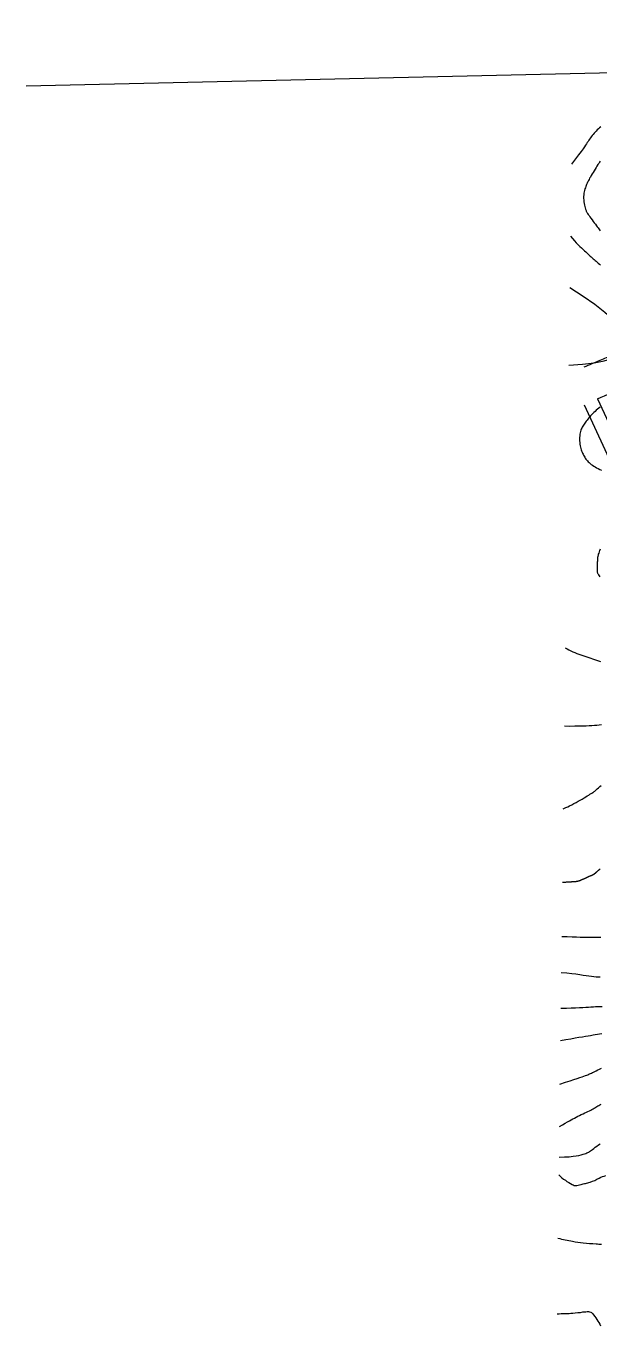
# Model space of a CAD drawing. Header units: millimetres. Extents: x 2899851 to 5794060, y -1331222 to -659598.
# Drawn here: x 2899851 to 3132783, y -1210682 to -683076 of the extents above; entities that cross this region are included whole.
import ezdxf

# ---------------------------------------------------------------- set-up
doc = ezdxf.new("R2010")
doc.units = ezdxf.units.MM
doc.layers.add('PDF_contours', color=7, linetype='Continuous')
doc.layers.add('ref', color=10, linetype='Continuous')

msp = doc.modelspace()

# ---------------------------------------------------------------- linework, layer by layer
at = {"layer": 'PDF_contours', "color": 3, "lineweight": 25}
for points in [[(3133085, -723943), (3132609, -724368), (3132138, -724803), (3131676, -725247), (3131226, -725699), (3130792, -726155), (3130377, -726616), (3129984, -727080), (3129611, -727546), (3129256, -728014), (3128915, -728484), (3128585, -728955), (3128266, -729427), (3127952, -729900), (3127642, -730374), (3127326, -730858), (3126963, -731400), (3126507, -732058), (3125908, -732888), (3125121, -733949), (3124098, -735299), (3122791, -736994), (3121153, -739093)], [(3120789, -768337), (3121587, -769325), (3122373, -770232), (3123141, -771063), (3123886, -771825), (3124601, -772523), (3125281, -773163), (3125920, -773750), (3126510, -774289), (3127050, -774786), (3127545, -775247), (3128002, -775677), (3128429, -776080), (3128835, -776461), (3129228, -776827), (3129615, -777181), (3130005, -777530), (3130404, -777877), (3130813, -778225), (3131232, -778577), (3131661, -778933), (3132098, -779297), (3132543, -779669), (3132996, -780053)], [(3132788, -837811), (3132261, -838209), (3131747, -838618), (3131247, -839037), (3130761, -839465), (3130291, -839901), (3129838, -840343), (3129405, -840790), (3128990, -841241), (3128597, -841694), (3128223, -842147), (3127869, -842597), (3127532, -843043), (3127211, -843482), (3126906, -843911), (3126615, -844328), (3126337, -844730), (3126071, -845118), (3125820, -845499), (3125585, -845881), (3125368, -846276), (3125171, -846691), (3124997, -847136), (3124848, -847621), (3124725, -848156), (3124630, -848745), (3124564, -849379), (3124525, -850046), (3124514, -850733), (3124528, -851426), (3124569, -852113), (3124635, -852780), (3124725, -853415), (3124839, -854007), (3124974, -854558), (3125129, -855073), (3125301, -855557), (3125487, -856014), (3125685, -856449), (3125894, -856867), (3126109, -857273), (3126331, -857670), (3126562, -858060), (3126807, -858443), (3127069, -858820), (3127353, -859192), (3127663, -859559), (3128004, -859922), (3128379, -860281), (3128792, -860637), (3129242, -860990), (3129730, -861340), (3130253, -861688), (3130810, -862032), (3131401, -862374), (3132025, -862713), (3132680, -863049), (3133364, -863382)]]:
    msp.add_lwpolyline(points, dxfattribs=at)
at = {"layer": 'PDF_contours', "color": 177, "lineweight": 25, "true_color": 0x293189}
msp.add_lwpolyline([(3132862, -737905), (3132560, -738351), (3132245, -738827), (3131912, -739342), (3131557, -739900), (3131177, -740507), (3130780, -741150), (3130376, -741813), (3129974, -742482), (3129583, -743140), (3129213, -743772), (3128873, -744362), (3128574, -744896), (3128321, -745361), (3128109, -745769), (3127929, -746134), (3127773, -746471), (3127632, -746796), (3127496, -747122), (3127359, -747465), (3127210, -747841), (3127045, -748260), (3126870, -748723), (3126693, -749229), (3126525, -749773), (3126374, -750355), (3126251, -750971), (3126164, -751618), (3126123, -752296), (3126134, -752998), (3126190, -753711), (3126281, -754420), (3126398, -755109), (3126531, -755764), (3126669, -756367), (3126803, -756904), (3126922, -757360), (3127022, -757724), (3127108, -758016), (3127194, -758258), (3127290, -758475), (3127408, -758691), (3127559, -758930), (3127756, -759217), (3128010, -759575), (3128328, -760021), (3128700, -760542), (3129113, -761118), (3129553, -761729), (3130006, -762355), (3130458, -762975), (3130897, -763570), (3131307, -764118), (3131679, -764606), (3132017, -765040), (3132329, -765435), (3132622, -765801), (3132904, -766153)], dxfattribs=at)
at = {"layer": 'PDF_contours', "color": 67, "lineweight": 25, "true_color": 0x72732f}
for points in [[(3132880, -906661), (3132554, -906217), (3132293, -905857), (3132091, -905564), (3131943, -905316), (3131839, -905090), (3131772, -904861), (3131735, -904608), (3131720, -904306), (3131720, -903932), (3131727, -903472), (3131740, -902941), (3131757, -902364), (3131777, -901765), (3131798, -901168), (3131820, -900597), (3131841, -900077), (3131859, -899631), (3131875, -899276), (3131891, -898996), (3131912, -898765), (3131942, -898559), (3131986, -898353), (3132047, -898124), (3132131, -897845), (3132240, -897494), (3132380, -897051), (3132551, -896525), (3132756, -895931), (3132994, -895284)], [(3118715, -935390), (3119442, -935847), (3120193, -936274), (3120966, -936672), (3121756, -937045), (3122558, -937394), (3123369, -937722), (3124183, -938031), (3124998, -938323), (3125808, -938601), (3126614, -938868), (3127416, -939127), (3128216, -939381), (3129013, -939634), (3129808, -939889), (3130602, -940150), (3131395, -940420), (3132186, -940700), (3132965, -940986)]]:
    msp.add_lwpolyline(points, dxfattribs=at)
at = {"layer": 'PDF_contours', "color": 242, "lineweight": 25, "true_color": 0xcc2026}
msp.add_lwpolyline([(3118321, -967171), (3120565, -967176), (3122543, -967164), (3124284, -967138), (3125821, -967098), (3127183, -967048), (3128402, -966988), (3129509, -966921), (3130536, -966848), (3131508, -966772), (3132437, -966694), (3133329, -966616)], dxfattribs=at)
at = {"layer": 'PDF_contours', "color": 175, "lineweight": 25, "true_color": 0x4553a5}
msp.add_lwpolyline([(3117903, -1000765), (3118371, -1000559), (3118967, -1000281), (3119668, -999943), (3120450, -999555), (3121290, -999129), (3122164, -998676), (3123048, -998208), (3123919, -997734), (3124756, -997265), (3125551, -996808), (3126300, -996368), (3126996, -995950), (3127636, -995559), (3128213, -995201), (3128724, -994880), (3129163, -994602), (3129529, -994368), (3129839, -994166), (3130114, -993980), (3130373, -993793), (3130638, -993588), (3130928, -993351), (3131266, -993063), (3131670, -992709), (3132155, -992278), (3132704, -991787), (3133295, -991256)], dxfattribs=at)
at = {"layer": 'PDF_contours', "color": 114, "lineweight": 25, "true_color": 0x129a48}
msp.add_lwpolyline([(3117533, -1030567), (3117937, -1030544), (3118293, -1030524), (3118606, -1030506), (3118882, -1030490), (3119127, -1030476), (3119347, -1030464), (3119546, -1030453), (3119730, -1030442), (3119905, -1030432), (3120072, -1030423), (3120232, -1030413), (3120387, -1030405), (3120537, -1030396), (3120684, -1030388), (3120828, -1030380), (3120972, -1030371), (3121115, -1030363), (3121258, -1030355), (3121402, -1030347), (3121545, -1030339), (3121688, -1030331), (3121831, -1030323), (3121975, -1030314), (3122118, -1030306), (3122261, -1030298), (3122405, -1030289), (3122548, -1030280), (3122691, -1030269), (3122834, -1030257), (3122978, -1030243), (3123121, -1030227), (3123265, -1030208), (3123408, -1030186), (3123551, -1030161), (3123695, -1030132), (3123839, -1030100), (3123982, -1030065), (3124126, -1030026), (3124270, -1029983), (3124413, -1029936), (3124557, -1029886), (3124701, -1029832), (3124845, -1029775), (3124989, -1029715), (3125133, -1029654), (3125277, -1029591), (3125421, -1029527), (3125565, -1029463), (3125708, -1029398), (3125852, -1029334), (3125996, -1029269), (3126140, -1029205), (3126284, -1029140), (3126428, -1029075), (3126572, -1029011), (3126716, -1028946), (3126860, -1028882), (3127004, -1028817), (3127148, -1028753), (3127292, -1028688), (3127436, -1028624), (3127580, -1028559), (3127724, -1028495), (3127868, -1028430), (3128012, -1028366), (3128156, -1028301), (3128300, -1028237), (3128444, -1028172), (3128588, -1028108), (3128732, -1028043), (3128876, -1027979), (3129020, -1027914), (3129164, -1027850), (3129306, -1027786), (3129445, -1027723), (3129580, -1027661), (3129709, -1027601), (3129830, -1027544), (3129943, -1027489), (3130046, -1027438), (3130137, -1027390), (3130217, -1027345), (3130288, -1027303), (3130352, -1027264), (3130408, -1027226), (3130459, -1027191), (3130506, -1027156), (3130550, -1027123), (3130592, -1027090), (3130632, -1027058), (3130671, -1027026), (3130709, -1026995), (3130747, -1026963), (3130783, -1026932), (3130820, -1026901), (3130856, -1026870), (3130892, -1026839), (3130928, -1026808), (3130964, -1026777), (3131000, -1026747), (3131036, -1026716), (3131072, -1026685), (3131108, -1026654), (3131144, -1026623), (3131180, -1026592), (3131216, -1026561), (3131252, -1026530), (3131288, -1026499), (3131324, -1026468), (3131360, -1026437), (3131396, -1026407), (3131432, -1026376), (3131468, -1026345), (3131504, -1026313), (3131541, -1026281), (3131580, -1026249), (3131619, -1026214), (3131661, -1026178), (3131704, -1026141), (3131750, -1026101), (3131799, -1026058), (3131851, -1026012), (3131907, -1025963), (3131967, -1025911), (3132031, -1025854), (3132101, -1025792), (3132176, -1025726), (3132256, -1025654), (3132343, -1025577), (3132435, -1025494), (3132532, -1025408), (3132633, -1025318), (3132737, -1025225), (3132843, -1025130)], dxfattribs=at)
at = {"layer": 'PDF_contours', "color": 52, "lineweight": 25, "true_color": 0xc7c82d}
msp.add_lwpolyline([(3117260, -1052572), (3119504, -1052666), (3121480, -1052741), (3123221, -1052799), (3124756, -1052842), (3126117, -1052872), (3127335, -1052891), (3128442, -1052901), (3129467, -1052906), (3130439, -1052906), (3131367, -1052907), (3132257, -1052912), (3133117, -1052927)], dxfattribs=at)
at = {"layer": 'PDF_contours', "color": 9, "lineweight": 25, "true_color": 0xd09cc7}
msp.add_lwpolyline([(3117078, -1067230), (3119321, -1067409), (3121296, -1067609), (3123034, -1067822), (3124567, -1068038), (3125926, -1068248), (3127142, -1068444), (3128246, -1068617), (3129270, -1068757), (3130241, -1068859), (3131168, -1068927), (3132058, -1068968), (3132917, -1068989)], dxfattribs=at)
at = {"layer": 'PDF_contours', "color": 31, "lineweight": 25, "true_color": 0xfecc66}
msp.add_lwpolyline([(3116899, -1081685), (3119144, -1081633), (3121122, -1081576), (3122864, -1081514), (3124401, -1081449), (3125763, -1081382), (3126982, -1081315), (3128090, -1081248), (3129116, -1081184), (3130088, -1081124), (3131017, -1081070), (3131908, -1081025), (3132768, -1080993), (3133603, -1080976)], dxfattribs=at)
at = {"layer": 'PDF_contours', "color": 169, "lineweight": 25, "true_color": 0x21336e}
msp.add_lwpolyline([(3116735, -1094865), (3118985, -1094444), (3120967, -1094085), (3122712, -1093779), (3124251, -1093517), (3125615, -1093291), (3126836, -1093090), (3127945, -1092908), (3128973, -1092734), (3129946, -1092562), (3130876, -1092393), (3131769, -1092230), (3132631, -1092074), (3133467, -1091931)], dxfattribs=at)
at = {"layer": 'PDF_contours', "color": 11, "lineweight": 25, "true_color": 0xf17072}
msp.add_lwpolyline([(3116516, -1112482), (3118738, -1111780), (3120628, -1111173), (3122220, -1110654), (3123548, -1110213), (3124646, -1109840), (3125547, -1109527), (3126285, -1109264), (3126895, -1109041), (3127407, -1108850), (3127846, -1108681), (3128233, -1108525), (3128589, -1108374), (3128938, -1108219), (3129299, -1108049), (3129695, -1107858), (3130148, -1107635), (3130674, -1107374), (3131268, -1107082), (3131921, -1106765), (3132623, -1106433), (3133363, -1106094)], dxfattribs=at)
at = {"layer": 'PDF_contours', "color": 143, "lineweight": 25, "true_color": 0x79afde}
msp.add_lwpolyline([(3116303, -1129676), (3117553, -1128989), (3118628, -1128391), (3119559, -1127869), (3120374, -1127408), (3121104, -1126997), (3121779, -1126622), (3122428, -1126269), (3123081, -1125926), (3123762, -1125582), (3124464, -1125236), (3125177, -1124893), (3125888, -1124555), (3126587, -1124225), (3127260, -1123905), (3127898, -1123600), (3128486, -1123311), (3129019, -1123040), (3129501, -1122786), (3129944, -1122543), (3130356, -1122309), (3130749, -1122080), (3131132, -1121852), (3131514, -1121621), (3131907, -1121384), (3132319, -1121137), (3132753, -1120883), (3133212, -1120625)], dxfattribs=at)
at = {"layer": 'PDF_contours', "color": 85, "lineweight": 25, "true_color": 0x58b948}
msp.add_lwpolyline([(3116148, -1142127), (3118362, -1142078), (3120246, -1141972), (3121834, -1141822), (3123159, -1141638), (3124255, -1141432), (3125156, -1141215), (3125894, -1140998), (3126504, -1140793), (3127016, -1140607), (3127454, -1140433), (3127841, -1140260), (3128198, -1140076), (3128546, -1139871), (3128908, -1139632), (3129305, -1139349), (3129759, -1139011), (3130285, -1138611), (3130871, -1138161), (3131498, -1137681), (3132147, -1137186), (3132800, -1136696)], dxfattribs=at)
at = {"layer": 'PDF_contours', "lineweight": 25}
for points in [[(3116058, -1149391, 0.0319588), (3118723, -1151534, 0.0338262), (3121485, -1153210, 0.0029214), (3122323, -1153638, 0.0481045), (3122376, -1153659, 0.1060564), (3122853, -1153689, 0.0221439), (3125076, -1153255, 0.006655), (3126875, -1152795, 0.0062868), (3128764, -1152259, 0.0587159), (3132430, -1150683, -0.0802139), (3135168, -1149642, -0.0296727)], [(3115740, -1175023, 0.0159037), (3121632, -1176301, 0.0220175), (3125946, -1176899, 0.0052958), (3131235, -1177340, 0.0131305), (3133374, -1177439, 0.0725606)], [(3115359, -1205684, 0.0079592), (3118692, -1205618, 0.0087125), (3121733, -1205456, 0.0205084), (3125851, -1204995, -0.0375161), (3128112, -1204820, -0.2231018), (3129719, -1205570, -0.0623934), (3132996, -1210675, -0.1149954)]]:
    msp.add_lwpolyline(points, format="xyb", dxfattribs=at)
at = {"layer": 'PDF_contours', "color": 67, "lineweight": 25, "true_color": 0x72732f}
msp.add_ellipse((1683737, -389146), major_axis=(-1459747, 423947), ratio=0.0559655, start_param=2.9780363, end_param=3.3361525, dxfattribs=at)
at = {"layer": 'ref'}
msp.add_line((3982728, -683076), (2899851, -707435), dxfattribs=at)
at = {"layer": 'ref', "color": 116, "true_color": 0x136734}
for p, q in [((3126358, -836850), (3138883, -863980)), ((3131805, -834335), (3144331, -861465))]:
    msp.add_line(p, q, dxfattribs=at)
msp.add_open_spline([(3126388, -821425), (3127474, -820970), (3128561, -820514), (3131364, -819339), (3133082, -818620), (3136531, -817184), (3138262, -816468), (3141736, -815040), (3143480, -814329), (3145429, -813543), (3145626, -813464), (3146219, -813225), (3146615, -813067), (3147180, -812841), (3147349, -812774), (3147855, -812571), (3148193, -812437), (3148661, -812251), (3148791, -812199), (3149015, -812111), (3149109, -812073), (3149244, -812020), (3149284, -812004), (3149415, -811953), (3149506, -811917), (3149778, -811809), (3149959, -811738), (3150501, -811524), (3150862, -811383), (3151957, -810953), (3152689, -810666), (3154144, -810097), (3154866, -809815), (3156302, -809251), (3157014, -808970), (3158429, -808410), (3159131, -808130), (3160523, -807569), (3161214, -807289), (3162584, -806725), (3163262, -806443), (3164607, -805874), (3165274, -805588), (3165964, -805287), (3165995, -805273), (3166062, -805244), (3166098, -805228), (3166170, -805197), (3166206, -805181), (3166314, -805133), (3166386, -805102), (3166602, -805006), (3166746, -804943), (3167179, -804751), (3167467, -804622), (3168332, -804232), (3168908, -803969), (3170425, -803266), (3171366, -802821), (3173250, -801915), (3174193, -801452), (3176083, -800512), (3177029, -800034), (3178925, -799064), (3179875, -798572), (3181780, -797576), (3182734, -797072), (3184649, -796053), (3185608, -795538), (3187534, -794500), (3188501, -793977), (3190440, -792924), (3191413, -792394), (3193367, -791330), (3194348, -790796), (3195458, -790193), (3195582, -790125), (3195832, -789990), (3195956, -789922), (3196330, -789719), (3196580, -789583), (3197330, -789177), (3197831, -788906), (3199336, -788093), (3200345, -787550), (3202370, -786468), (3203388, -785927), (3205433, -784850), (3206461, -784313), (3208527, -783244), (3209566, -782712), (3211657, -781657), (3212708, -781132), (3213954, -780520), (3214143, -780427), (3214710, -780150), (3215088, -779966), (3215629, -779705), (3215790, -779628), (3216039, -779508), (3216127, -779466), (3216390, -779340), (3216566, -779256), (3216780, -779153), (3216819, -779135), (3216897, -779098), (3216936, -779079), (3217052, -779024), (3217130, -778987), (3217363, -778876), (3217518, -778803), (3217984, -778583), (3218294, -778437), (3219223, -778003), (3219841, -777716), (3221300, -777045), (3222138, -776663), (3223809, -775907), (3224642, -775534), (3226298, -774793), (3227123, -774426), (3228763, -773697), (3229580, -773336), (3231203, -772615), (3232010, -772256), (3233614, -771540), (3234412, -771183), (3235996, -770468), (3236783, -770111), (3237686, -769697), (3237807, -769641), (3237991, -769557), (3238054, -769528), (3238169, -769475), (3238221, -769451), (3238320, -769405), (3238366, -769384), (3238441, -769349), (3238470, -769336), (3238528, -769309), (3238557, -769295), (3238645, -769255), (3238703, -769228), (3238878, -769147), (3238995, -769093), (3239345, -768930), (3239580, -768821), (3240284, -768492), (3240756, -768270), (3241867, -767747), (3242507, -767445), (3243797, -766834), (3244446, -766526), (3245753, -765907), (3246411, -765595), (3247737, -764970), (3248405, -764657), (3249751, -764029), (3250429, -763715), (3251796, -763087), (3252485, -762774), (3253875, -762151), (3254576, -761840), (3255990, -761224), (3256702, -760917), (3258141, -760311), (3258867, -760011), (3260333, -759420), (3261072, -759128), (3262566, -758554), (3263320, -758272), (3264220, -757945), (3264359, -757895), (3264777, -757745), (3265057, -757646), (3265362, -757540), (3265386, -757531), (3265434, -757514), (3265458, -757506), (3265531, -757481), (3265579, -757464), (3265724, -757414), (3265820, -757381), (3266109, -757281), (3266302, -757216), (3266878, -757020), (3267262, -756893), (3268290, -756556), (3268933, -756352), (3270213, -755953), (3270850, -755760), (3272117, -755383), (3272748, -755200), (3274002, -754842), (3274626, -754667), (3275866, -754324), (3276482, -754156), (3277707, -753827), (3278316, -753665), (3279526, -753346), (3280126, -753188), (3281254, -752894), (3281783, -752756), (3282308, -752620)], degree=3, knots=[0, 0, 0, 0, 3531.5753023, 3531.5753023, 9087.0078503, 9087.0078503, 14642.4403984, 14642.4403984, 20197.8729464, 20197.8729464, 20824.1700944, 20824.1700944, 22076.7643905, 22076.7643905, 22610.2408479, 22610.2408479, 23677.1937626, 23677.1937626, 24087.1333728, 24087.1333728, 24383.5230242, 24383.5230242, 24510.3706868, 24510.3706868, 24796.3470507, 24796.3470507, 25368.2997784, 25368.2997784, 26512.2052338, 26512.2052338, 28854.5328734, 28854.5328734, 31196.860513, 31196.860513, 33539.1881525, 33539.1881525, 35881.5157921, 35881.5157921, 38223.8434316, 38223.8434316, 40566.1710712, 40566.1710712, 42908.4987108, 42908.4987108, 43017.950759, 43017.950759, 43145.9293982, 43145.9293982, 43273.9080374, 43273.9080374, 43529.8653157, 43529.8653157, 44041.7798724, 44041.7798724, 45065.6089857, 45065.6089857, 47113.2672124, 47113.2672124, 50449.3129767, 50449.3129767, 53785.358741, 53785.358741, 57121.4045054, 57121.4045054, 60457.4502697, 60457.4502697, 63793.496034, 63793.496034, 67129.5417983, 67129.5417983, 70465.5875626, 70465.5875626, 73801.6333269, 73801.6333269, 77137.6790913, 77137.6790913, 77559.0044022, 77559.0044022, 77980.3297131, 77980.3297131, 78822.980335, 78822.980335, 80508.2815787, 80508.2815787, 83878.8840661, 83878.8840661, 87249.4865535, 87249.4865535, 90620.0890409, 90620.0890409, 93990.6915283, 93990.6915283, 97361.2940158, 97361.2940158, 97962.1834392, 97962.1834392, 99163.962286, 99163.962286, 99673.2939867, 99673.2939867, 99950.2704096, 99950.2704096, 100504.2232554, 100504.2232554, 100626.6717918, 100626.6717918, 100749.1203283, 100749.1203283, 100994.0174012, 100994.0174012, 101483.811547, 101483.811547, 102463.3998387, 102463.3998387, 104422.5764221, 104422.5764221, 107098.1242371, 107098.1242371, 109773.672052, 109773.672052, 112449.219867, 112449.219867, 115124.7676819, 115124.7676819, 117800.3154969, 117800.3154969, 120475.8633118, 120475.8633118, 123151.4111267, 123151.4111267, 123567.9759782, 123567.9759782, 123782.4257902, 123782.4257902, 123962.7414543, 123962.7414543, 124121.3686826, 124121.3686826, 124221.5806712, 124221.5806712, 124321.7926598, 124321.7926598, 124522.2166369, 124522.2166369, 124923.0645912, 124923.0645912, 125724.7604998, 125724.7604998, 127328.152317, 127328.152317, 129480.2621519, 129480.2621519, 131632.3719868, 131632.3719868, 133784.4818218, 133784.4818218, 135936.5916567, 135936.5916567, 138088.7014916, 138088.7014916, 140240.8113265, 140240.8113265, 142392.9211615, 142392.9211615, 144545.0309964, 144545.0309964, 146697.1408313, 146697.1408313, 148849.2506663, 148849.2506663, 151001.3605012, 151001.3605012, 151393.8102903, 151393.8102903, 152178.7098684, 152178.7098684, 152246.189116, 152246.189116, 152313.6683636, 152313.6683636, 152448.6268587, 152448.6268587, 152718.5438491, 152718.5438491, 153258.3778297, 153258.3778297, 154338.0457911, 154338.0457911, 156158.3845588, 156158.3845588, 157978.7233265, 157978.7233265, 159799.0620942, 159799.0620942, 161619.4008618, 161619.4008618, 163439.7396295, 163439.7396295, 165260.0783972, 165260.0783972, 167080.4171649, 167080.4171649, 168704.0304684, 168704.0304684, 168704.0304684, 168704.0304684], dxfattribs=at)
msp.add_spline([(3131805, -834335), (3154412, -825031), (3171644, -818083), (3202163, -802483), (3222776, -791805), (3244333, -782049), (3269983, -770755), (3285833, -766169)], degree=3, dxfattribs=at)

doc.saveas('drawing.dxf')
